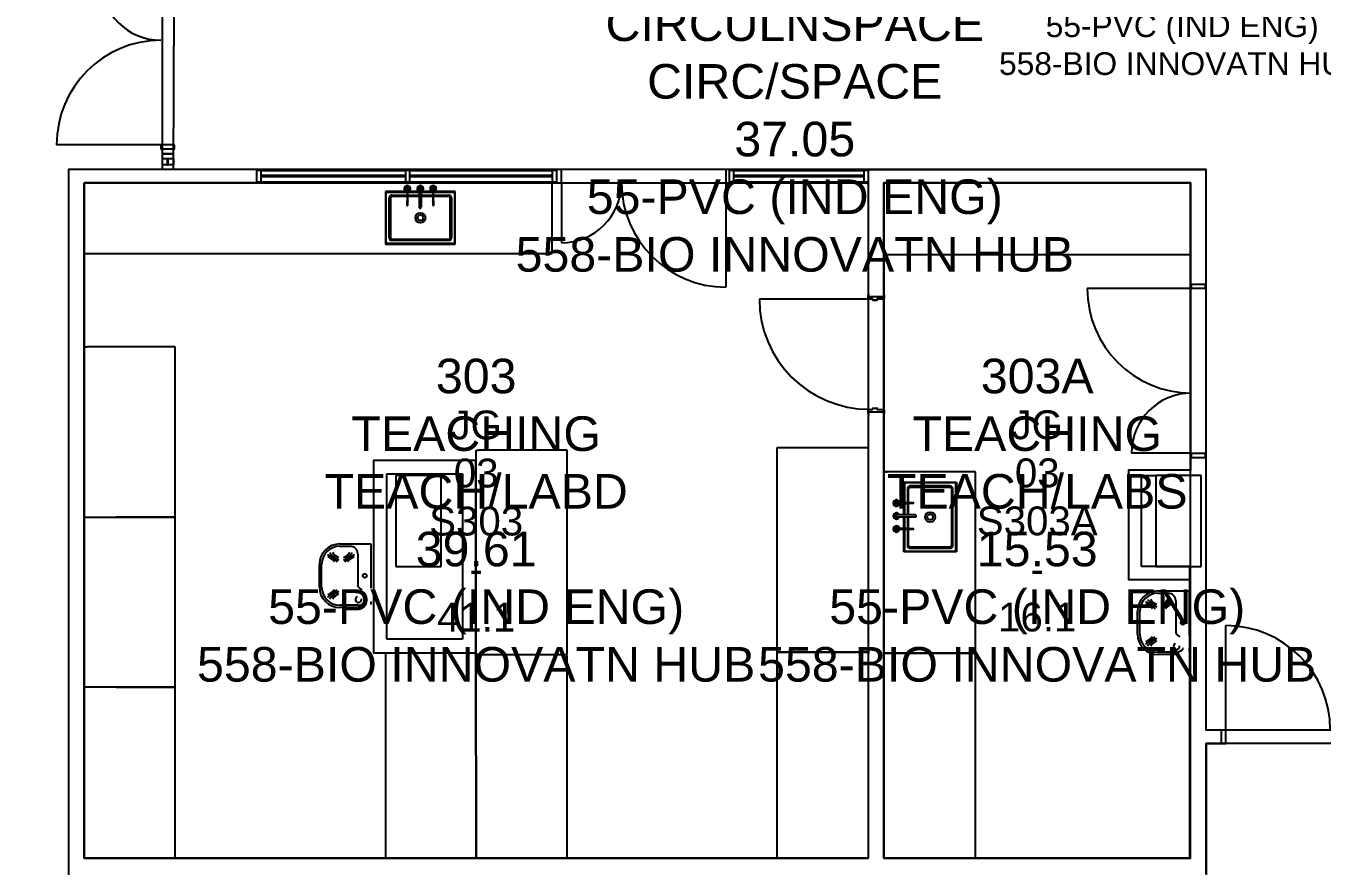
# Model space of a CAD drawing. Extents: x 15525 to 50715, y -3252 to 56414.
# Drawn here: x 29405 to 40829, y 35362 to 42765 of the extents above; entities that cross this region are included whole.
import ezdxf

# ---------------------------------------------------------------- set-up
doc = ezdxf.new("R2010")
doc.units = 0
doc.header["$MEASUREMENT"] = 0
for name, color, linetype in [('A-Column__Concrete', 7, 'CONTINUOUS'), ('A-Door', 252, 'CONTINUOUS'), ('A-Furniture', 252, 'CONTINUOUS'), ('A-Wall__Brick', 7, 'CONTINUOUS'), ('A-Window', 7, 'CONTINUOUS'), ('H-Fixtures__Sink', 252, 'CONTINUOUS'), ('RM$', 7, 'CONTINUOUS'), ('RM$TXT', 4, 'CONTINUOUS'), ('SU$', 12, 'CONTINUOUS'), ('SU$TXT', 12, 'CONTINUOUS')]:
    doc.layers.add(name, color=color, linetype=linetype)
doc.styles.add('Arial', font='arial.ttf')

msp = doc.modelspace()

# ---------------------------------------------------------------- hatches: boundary and pattern name
at = {"layer": 'A-Door'}
h = msp.add_hatch(color=256, dxfattribs=at)
h.paths.add_polyline_path([(36968, 40395), (36967, 40395), (36968, 40365)])
h.paths.add_polyline_path([(36968, 39379), (36967, 39379), (36968, 39349)])
h.paths.add_polyline_path([(36963, 40360), (36963, 40361), (36909, 40360)])
h.paths.add_polyline_path([(36963, 39383), (36963, 39384), (36909, 39383)])
h.paths.add_polyline_path([(36904, 40348), (36904, 40349), (36870, 40348)])
h.paths.add_polyline_path([(36865, 39383), (36865, 39384), (36833, 39383)])
h.paths.add_polyline_path([(36865, 40360), (36865, 40361), (36833, 40360)])
h.paths.add_polyline_path([(36829, 40395), (36828, 40395), (36829, 40365)])
h.paths.add_polyline_path([(36829, 39379), (36828, 39379), (36829, 39349)])

# ---------------------------------------------------------------- linework, layer by layer
at = {"layer": 'A-Column__Concrete'}
for p, q in [((33064, 38802), (32664, 38802)), ((32664, 38802), (32664, 38002)), ((33064, 38002), (33064, 38802)), ((39764, 38802), (39364, 38802)), ((39364, 38802), (39364, 38002)), ((39764, 38002), (39764, 38802)), ((32664, 38002), (33064, 38002)), ((39364, 38002), (39764, 38002))]:
    msp.add_line(p, q, dxfattribs=at)
at = {"layer": 'A-Door'}
for p, q in [((30595, 41718), (29675, 41718)), ((30713, 41718), (30595, 41718)), ((30595, 41718), (30595, 41678)), ((30713, 41678), (30713, 41718)), ((30595, 41678), (30604, 41678)), ((30704, 41678), (30713, 41678)), ((34124, 41501), (34084, 41501)), ((34084, 41501), (34084, 41492)), ((34124, 41383), (34124, 41501)), ((35574, 41501), (35574, 41383)), ((35614, 41501), (35574, 41501)), ((35614, 41492), (35614, 41501)), ((34084, 41392), (34084, 41383)), ((34084, 41383), (34124, 41383)), ((34124, 41383), (34124, 40853)), ((35574, 41383), (35574, 40463)), ((35574, 41383), (35614, 41383)), ((35614, 41383), (35614, 41392)), ((39679, 40450), (38759, 40450)), ((39679, 40450), (39679, 40490)), ((39797, 40450), (39679, 40450)), ((39797, 40490), (39797, 40450)), ((36839, 40357), (35869, 40357)), ((36828, 40365), (36828, 40395)), ((36829, 40395), (36829, 40365)), ((36833, 40400), (36839, 40400)), ((36839, 40399), (36833, 40399)), ((36833, 40361), (36865, 40361)), ((36865, 40360), (36833, 40360)), ((36867, 40351), (36867, 40358)), ((36868, 40358), (36868, 40351)), ((36870, 40349), (36904, 40349)), ((36904, 40348), (36870, 40348)), ((36905, 40351), (36905, 40358)), ((36906, 40358), (36906, 40351)), ((36909, 40361), (36963, 40361)), ((36963, 40360), (36909, 40360)), ((36957, 40400), (36963, 40400)), ((36963, 40399), (36957, 40399)), ((36967, 40365), (36967, 40395)), ((36968, 40395), (36968, 40365)), ((36828, 39349), (36828, 39379)), ((36829, 39379), (36829, 39349)), ((36833, 39384), (36865, 39384)), ((36865, 39383), (36833, 39383)), ((36833, 39345), (36839, 39345)), ((36839, 39344), (36833, 39344)), ((36867, 39387), (36867, 39394)), ((36868, 39394), (36868, 39387)), ((36870, 39396), (36904, 39396)), ((36904, 39395), (36870, 39395)), ((36905, 39387), (36905, 39394)), ((36906, 39394), (36906, 39387)), ((36909, 39384), (36963, 39384)), ((36963, 39383), (36909, 39383)), ((36957, 39345), (36963, 39345)), ((36963, 39344), (36957, 39344)), ((36967, 39349), (36967, 39379)), ((36968, 39379), (36968, 39349)), ((39679, 39000), (39149, 39000)), ((39679, 39000), (39797, 39000)), ((39679, 38960), (39679, 39000)), ((39797, 39000), (39797, 38960)), ((39981, 36561), (39981, 37481)), ((39981, 36561), (39941, 36561)), ((39981, 36443), (39981, 36561)), ((39941, 36443), (39981, 36443))]:
    msp.add_line(p, q, dxfattribs=at)
at = {"layer": 'A-Door', "color": 252}
for centre, radius, start, end in [((30595, 43168), 530, 180, 270), ((30595, 41718), 920, 90, 180), ((34124, 41383), 530, 270, 0), ((35574, 41383), 920, 180, 270), ((39679, 40450), 920, 180, 270), ((36839, 40357), 970, 180, 270), ((39679, 39000), 530, 90, 180), ((39981, 36561), 920, 0, 90)]:
    msp.add_arc(centre, radius, start, end, dxfattribs=at)
at = {"layer": 'A-Door'}
for centre, radius, start, end in [((36833, 40395), 5, 90, 180), ((36833, 40365), 5, 180, 270), ((36833, 40395), 4, 90, 180), ((36833, 40365), 4, 180, 270), ((36865, 40358), 3.5, 0, 90), ((36865, 40358), 2.5, 0, 90), ((36870, 40351), 2.5, 180, 270), ((36870, 40351), 1.5, 180, 270), ((36904, 40351), 2.5, 270, 0), ((36904, 40351), 1.5, 270, 0), ((36909, 40358), 3.5, 90, 180), ((36909, 40358), 2.5, 90, 180), ((36963, 40395), 5, 0, 90), ((36963, 40395), 4, 0, 90), ((36963, 40365), 5, 270, 0), ((36963, 40365), 4, 270, 0), ((36833, 39379), 5, 90, 180), ((36833, 39349), 5, 180, 270), ((36833, 39379), 4, 90, 180), ((36833, 39349), 4, 180, 270), ((36865, 39387), 2.5, 270, 0), ((36865, 39387), 3.5, 270, 0), ((36870, 39394), 2.5, 90, 180), ((36870, 39394), 1.5, 90, 180), ((36904, 39394), 2.5, 0, 90), ((36904, 39394), 1.5, 0, 90), ((36909, 39387), 3.5, 180, 270), ((36909, 39387), 2.5, 180, 270), ((36963, 39379), 5, 0, 90), ((36963, 39379), 4, 0, 90), ((36963, 39349), 4, 270, 0), ((36963, 39349), 5, 270, 0)]:
    msp.add_arc(centre, radius, start, end, dxfattribs=at)
at = {"layer": 'A-Furniture'}
for p, q in [((34044, 40759), (34044, 41383)), ((29918, 40759), (34044, 40759)), ((36967, 40752), (39679, 40752)), ((29920, 39937), (29940, 39937)), ((30720, 39937), (29940, 39937)), ((30720, 38437), (30720, 39937)), ((33374, 39027), (33394, 39027)), ((33374, 37227), (33374, 39027)), ((34174, 39027), (33394, 39027)), ((34174, 37227), (34174, 39027)), ((36829, 39047), (36024, 39047)), ((36024, 39047), (36024, 37247)), ((37774, 38837), (36967, 38837)), ((36974, 38837), (36994, 38837)), ((37774, 37237), (37774, 38837)), ((29918, 38437), (30720, 38437)), ((30720, 38437), (30203, 38437)), ((30720, 35431), (30720, 38437)), ((36024, 37247), (36839, 37247)), ((36839, 37247), (36024, 37247)), ((36024, 37247), (36024, 35431)), ((32574, 37237), (32574, 35431)), ((33354, 37237), (32574, 37237)), ((33354, 37237), (33374, 37237)), ((33374, 37237), (33374, 37051)), ((33394, 37227), (33374, 37227)), ((33374, 35431), (33374, 37217)), ((33394, 37227), (34174, 37227)), ((34174, 35431), (34174, 37217)), ((36967, 37237), (37774, 37237)), ((37774, 37237), (36967, 37237)), ((37774, 35437), (37774, 37237)), ((30718, 36937), (29918, 36937)), ((30203, 36937), (30720, 36937))]:
    msp.add_line(p, q, dxfattribs=at)
at = {"layer": 'A-Wall__Brick'}
for p, q in [((31439, 41501), (29780, 41501)), ((29780, 41501), (29780, 35293)), ((31439, 41383), (31439, 41501)), ((36829, 41501), (36829, 40382)), ((36829, 41501), (39807, 41501)), ((39807, 40490), (39807, 41501)), ((29918, 41383), (29918, 35431)), ((31439, 41383), (29918, 41383)), ((36967, 41383), (39669, 41383)), ((36967, 41383), (36967, 40382)), ((39669, 40490), (39669, 41383)), ((39669, 40490), (39679, 40490)), ((39679, 40490), (39797, 40490)), ((39797, 40490), (39807, 40490)), ((36829, 40382), (36839, 40382)), ((36839, 40382), (36957, 40382)), ((36957, 40382), (36967, 40382)), ((36839, 39362), (36829, 39362)), ((36829, 39362), (36829, 35431)), ((36957, 39362), (36839, 39362)), ((36967, 39362), (36957, 39362)), ((36967, 39362), (36967, 35431)), ((39679, 38960), (39669, 38960)), ((39669, 38850), (39669, 38960)), ((39807, 38960), (39679, 38960)), ((39807, 38960), (39797, 38960)), ((39807, 36561), (39807, 38960)), ((32469, 38937), (32469, 37242)), ((33370, 38937), (32469, 38937)), ((33370, 37242), (33370, 38937)), ((39122, 38850), (39122, 37887)), ((39669, 38850), (39122, 38850)), ((32587, 37360), (32587, 38819)), ((32587, 38819), (33252, 38819)), ((33252, 38819), (33252, 37360)), ((39237, 38002), (39237, 38802)), ((39237, 38802), (39364, 38802)), ((39659, 38002), (39237, 38002)), ((39659, 38002), (39659, 35431)), ((39122, 37887), (39659, 37887)), ((33252, 37360), (32587, 37360)), ((32469, 37242), (33370, 37242)), ((39941, 36561), (39807, 36561)), ((39941, 36443), (39941, 36561)), ((39807, 36443), (39941, 36443)), ((39807, 35293), (39807, 36443)), ((29918, 35431), (36829, 35431)), ((36967, 35431), (39659, 35431))]:
    msp.add_line(p, q, dxfattribs=at)
at = {"layer": 'A-Window', "extrusion": (0, 0, -1)}
for p, q in [((30704, 41678), (30604, 41678)), ((30604, 41678), (30604, 41638)), ((30704, 41638), (30604, 41638)), ((30604, 41638), (30604, 41598)), ((30604, 41638), (30704, 41638)), ((30604, 41598), (30704, 41598)), ((30704, 41638), (30704, 41678)), ((30704, 41598), (30704, 41638)), ((31479, 41492), (31439, 41492)), ((31479, 41392), (31479, 41492)), ((32789, 41492), (32749, 41492)), ((32749, 41492), (32749, 41392)), ((32789, 41392), (32789, 41492)), ((35644, 41492), (35604, 41492)), ((35604, 41492), (35604, 41392)), ((35644, 41392), (35644, 41492)), ((31439, 41392), (31479, 41392)), ((32749, 41392), (32789, 41392)), ((35604, 41392), (35644, 41392))]:
    msp.add_line(p, q, dxfattribs=at)
at = {"layer": 'A-Window'}
for p, q in [((30604, 41598), (30604, 41541)), ((30649, 41598), (30649, 41541)), ((30659, 41541), (30659, 41598)), ((30704, 41598), (30704, 41541)), ((30704, 41541), (30604, 41541)), ((30604, 41541), (30604, 41501)), ((30649, 41541), (30659, 41541)), ((30704, 41501), (30704, 41541)), ((31439, 41501), (34084, 41501)), ((31479, 41492), (32749, 41492)), ((32789, 41492), (34044, 41492)), ((34084, 41492), (34044, 41492)), ((34044, 41492), (34044, 41392)), ((34084, 41392), (34084, 41492)), ((35604, 41501), (36829, 41501)), ((35644, 41492), (36789, 41492)), ((36829, 41492), (36789, 41492)), ((36789, 41492), (36789, 41392)), ((34084, 41383), (31439, 41383)), ((32749, 41447), (31479, 41447)), ((31479, 41447), (31479, 41437)), ((31479, 41437), (32749, 41437)), ((31479, 41392), (32749, 41392)), ((32749, 41437), (32749, 41447)), ((34044, 41447), (32789, 41447)), ((32789, 41447), (32789, 41437)), ((32789, 41437), (34044, 41437)), ((32789, 41392), (34044, 41392)), ((34044, 41437), (34044, 41447)), ((34044, 41392), (34084, 41392)), ((35604, 41383), (36829, 41383)), ((36789, 41447), (35644, 41447)), ((35644, 41447), (35644, 41437)), ((35644, 41437), (36789, 41437)), ((35644, 41392), (36789, 41392)), ((36789, 41437), (36789, 41447)), ((36789, 41392), (36829, 41392))]:
    msp.add_line(p, q, dxfattribs=at)
at = {"layer": 'H-Fixtures__Sink'}
for p, q in [((32765, 41306), (32574, 41306)), ((32574, 41306), (32574, 40841)), ((32580, 40847), (32580, 41300)), ((32580, 41300), (32765, 41300)), ((32606, 40899), (32606, 41249)), ((32617, 41249), (32617, 40899)), ((32631, 41274), (32870, 41274)), ((32874, 41263), (32631, 41263)), ((32764, 41312), (32764, 41224)), ((32870, 41306), (32769, 41306)), ((32769, 41300), (32870, 41300)), ((32770, 41224), (32770, 41312)), ((33131, 41263), (32889, 41263)), ((32993, 41306), (32890, 41306)), ((32890, 41300), (32993, 41300)), ((32890, 41274), (33131, 41274)), ((32992, 41310), (32992, 41224)), ((33189, 41306), (32997, 41306)), ((32997, 41300), (33183, 41300)), ((32998, 41224), (32998, 41310)), ((33145, 40899), (33145, 41249)), ((33156, 41249), (33156, 40899)), ((33183, 41300), (33183, 40847)), ((33189, 40841), (33189, 41306)), ((32764, 41224), (32764, 41223)), ((32764, 41224), (32764, 41223)), ((32764, 41223), (32764, 41221)), ((32764, 41223), (32764, 41221)), ((32764, 41221), (32766, 41181)), ((32765, 41223), (32768, 41223)), ((32768, 41184), (32766, 41184)), ((32766, 41181), (32768, 41181)), ((32768, 41181), (32770, 41221)), ((32770, 41223), (32770, 41224)), ((32770, 41223), (32770, 41224)), ((32770, 41221), (32770, 41223)), ((32770, 41221), (32770, 41223)), ((32992, 41224), (32992, 41223)), ((32992, 41224), (32992, 41223)), ((32992, 41223), (32992, 41221)), ((32992, 41223), (32992, 41221)), ((32992, 41221), (32993, 41181)), ((32993, 41223), (32996, 41223)), ((32993, 41181), (32996, 41181)), ((32996, 41184), (32994, 41184)), ((32996, 41181), (32998, 41221)), ((32998, 41223), (32998, 41224)), ((32998, 41223), (32998, 41224)), ((32998, 41221), (32998, 41223)), ((32998, 41221), (32998, 41223)), ((32574, 40841), (33189, 40841)), ((33183, 40847), (32580, 40847)), ((32631, 40885), (33131, 40885)), ((33131, 40874), (32631, 40874)), ((37141, 38745), (37606, 38745)), ((37141, 38455), (37141, 38745)), ((37600, 38739), (37147, 38739)), ((37147, 38739), (37147, 38561)), ((37600, 38136), (37600, 38739)), ((37606, 38745), (37606, 38130)), ((37174, 38687), (37174, 38563)), ((37184, 38456), (37184, 38687)), ((37549, 38712), (37199, 38712)), ((37199, 38701), (37548, 38701)), ((37563, 38687), (37563, 38187)), ((37574, 38187), (37574, 38687)), ((37184, 38564), (37098, 38564)), ((37098, 38558), (37184, 38558)), ((37147, 38560), (37147, 38456)), ((37174, 38559), (37174, 38455)), ((37185, 38564), (37184, 38564)), ((37185, 38564), (37184, 38564)), ((37184, 38558), (37185, 38558)), ((37184, 38558), (37185, 38558)), ((37187, 38564), (37185, 38564)), ((37187, 38564), (37185, 38564)), ((37185, 38559), (37185, 38562)), ((37185, 38558), (37187, 38558)), ((37185, 38558), (37187, 38558)), ((37227, 38562), (37187, 38564)), ((37187, 38558), (37227, 38559)), ((37224, 38562), (37224, 38560)), ((37227, 38559), (37227, 38562)), ((37141, 38130), (37141, 38440)), ((37147, 38440), (37147, 38334)), ((37174, 38438), (37174, 38335)), ((37184, 38187), (37184, 38438)), ((37184, 38336), (37096, 38336)), ((37096, 38330), (37184, 38330)), ((37147, 38332), (37147, 38136)), ((37174, 38331), (37174, 38187)), ((37185, 38336), (37184, 38336)), ((37185, 38336), (37184, 38336)), ((37184, 38330), (37185, 38330)), ((37184, 38330), (37185, 38330)), ((37187, 38336), (37185, 38336)), ((37187, 38336), (37185, 38336)), ((37185, 38331), (37185, 38334)), ((37185, 38330), (37187, 38330)), ((37185, 38330), (37187, 38330)), ((37227, 38334), (37187, 38336)), ((37187, 38330), (37227, 38332)), ((37224, 38334), (37224, 38332)), ((37227, 38332), (37227, 38334)), ((32171, 38200), (32446, 38200)), ((32171, 38180), (32262, 38180)), ((32446, 38200), (32446, 37812)), ((37548, 38173), (37199, 38173)), ((37199, 38162), (37549, 38162)), ((32329, 38113), (32329, 37840)), ((37606, 38130), (37141, 38130)), ((37147, 38136), (37600, 38136)), ((31991, 37820), (31991, 38020)), ((32011, 37820), (32011, 38020)), ((32345, 37812), (32366, 37797)), ((39381, 37786), (39656, 37786)), ((39381, 37766), (39472, 37766)), ((39539, 37699), (39539, 37426)), ((39656, 37786), (39656, 37398)), ((32334, 37660), (32171, 37660)), ((32355, 37640), (32171, 37640)), ((32446, 37693), (32446, 37667)), ((39201, 37406), (39201, 37606)), ((39221, 37406), (39221, 37606)), ((39555, 37398), (39576, 37383)), ((39544, 37246), (39381, 37246)), ((39656, 37279), (39656, 37253)), ((39565, 37226), (39381, 37226))]:
    msp.add_line(p, q, dxfattribs=at)
at = {"layer": 'H-Fixtures__Sink', "flags": 128}
for points in [[(32872, 41331), (32872, 41331), (32872, 41331), (32872, 41331), (32872, 41330), (32872, 41330), (32872, 41329), (32872, 41328), (32872, 41327), (32872, 41326), (32872, 41325), (32872, 41324), (32872, 41322), (32872, 41321), (32872, 41319), (32872, 41317), (32872, 41315), (32872, 41313), (32872, 41311), (32872, 41309), (32872, 41306), (32872, 41304), (32872, 41302), (32872, 41299), (32872, 41296), (32872, 41294), (32872, 41291), (32872, 41288), (32872, 41285), (32872, 41282), (32872, 41279), (32872, 41276), (32872, 41273), (32872, 41269), (32872, 41266), (32872, 41263), (32872, 41260), (32872, 41256), (32872, 41253), (32872, 41250), (32872, 41247), (32872, 41243), (32872, 41240), (32872, 41237), (32872, 41233), (32872, 41230), (32872, 41227), (32872, 41224), (32872, 41221), (32872, 41218), (32872, 41215), (32872, 41212), (32872, 41209), (32872, 41206), (32872, 41203), (32872, 41200), (32872, 41198), (32872, 41195), (32872, 41193), (32872, 41190), (32872, 41188), (32872, 41186), (32872, 41184), (32872, 41182), (32872, 41180), (32872, 41178), (32872, 41177), (32872, 41175), (32872, 41174), (32872, 41172), (32872, 41171), (32872, 41170), (32872, 41169), (32872, 41168), (32872, 41168), (32872, 41167), (32872, 41167), (32872, 41167), (32872, 41166), (32872, 41166)], [(32891, 41166), (32891, 41167), (32891, 41167), (32891, 41167), (32891, 41167), (32891, 41168), (32891, 41169), (32891, 41170), (32891, 41171), (32891, 41172), (32891, 41173), (32891, 41174), (32891, 41176), (32891, 41177), (32891, 41179), (32891, 41181), (32891, 41183), (32891, 41185), (32891, 41187), (32891, 41189), (32891, 41191), (32891, 41194), (32891, 41196), (32891, 41199), (32891, 41202), (32891, 41204), (32891, 41207), (32891, 41210), (32891, 41213), (32891, 41216), (32891, 41219), (32891, 41222), (32891, 41225), (32891, 41228), (32891, 41232), (32891, 41235), (32891, 41238), (32891, 41241), (32891, 41245), (32891, 41248), (32891, 41251), (32891, 41255), (32891, 41258), (32891, 41261), (32891, 41264), (32891, 41268), (32891, 41271), (32891, 41274), (32891, 41277), (32891, 41280), (32891, 41283), (32891, 41286), (32891, 41289), (32891, 41292), (32891, 41295), (32891, 41297), (32891, 41300), (32891, 41303), (32891, 41305), (32891, 41308), (32891, 41310), (32891, 41312), (32891, 41314), (32891, 41316), (32891, 41318), (32891, 41320), (32891, 41321), (32891, 41323), (32891, 41324), (32891, 41326), (32891, 41327), (32891, 41328), (32891, 41329), (32891, 41329), (32891, 41330), (32891, 41331), (32891, 41331), (32891, 41331), (32891, 41331), (32891, 41331)], [(37242, 38457), (37242, 38457), (37241, 38457), (37241, 38457), (37241, 38457), (37240, 38457), (37239, 38457), (37238, 38457), (37237, 38457), (37236, 38457), (37235, 38457), (37234, 38457), (37232, 38457), (37231, 38457), (37229, 38457), (37227, 38457), (37225, 38457), (37223, 38457), (37221, 38457), (37219, 38457), (37217, 38457), (37214, 38457), (37212, 38457), (37209, 38457), (37206, 38457), (37204, 38457), (37201, 38457), (37198, 38457), (37195, 38457), (37192, 38457), (37189, 38457), (37186, 38457), (37183, 38457), (37180, 38457), (37176, 38457), (37173, 38457), (37170, 38457), (37167, 38457), (37163, 38457), (37160, 38457), (37157, 38457), (37153, 38457), (37150, 38457), (37147, 38457), (37144, 38457), (37140, 38457), (37137, 38457), (37134, 38457), (37131, 38457), (37128, 38457), (37125, 38457), (37122, 38457), (37119, 38457), (37116, 38457), (37113, 38457), (37111, 38457), (37108, 38457), (37105, 38457), (37103, 38457), (37101, 38457), (37098, 38457), (37096, 38457), (37094, 38457), (37092, 38457), (37090, 38457), (37088, 38457), (37087, 38457), (37085, 38457), (37084, 38457), (37083, 38457), (37081, 38457), (37080, 38457), (37079, 38457), (37079, 38457), (37078, 38457), (37077, 38457), (37077, 38457), (37077, 38457), (37077, 38457), (37077, 38457)], [(37077, 38438), (37077, 38438), (37077, 38438), (37077, 38438), (37078, 38438), (37078, 38438), (37079, 38438), (37080, 38438), (37081, 38438), (37082, 38438), (37083, 38438), (37084, 38438), (37086, 38438), (37088, 38438), (37089, 38438), (37091, 38438), (37093, 38438), (37095, 38438), (37097, 38438), (37099, 38438), (37102, 38438), (37104, 38438), (37107, 38438), (37109, 38438), (37112, 38438), (37115, 38438), (37117, 38438), (37120, 38438), (37123, 38438), (37126, 38438), (37129, 38438), (37132, 38438), (37135, 38438), (37139, 38438), (37142, 38438), (37145, 38438), (37148, 38438), (37152, 38438), (37155, 38438), (37158, 38438), (37162, 38438), (37165, 38438), (37168, 38438), (37171, 38438), (37175, 38438), (37178, 38438), (37181, 38438), (37184, 38438), (37187, 38438), (37190, 38438), (37193, 38438), (37196, 38438), (37199, 38438), (37202, 38438), (37205, 38438), (37208, 38438), (37210, 38438), (37213, 38438), (37215, 38438), (37218, 38438), (37220, 38438), (37222, 38438), (37224, 38438), (37226, 38438), (37228, 38438), (37230, 38438), (37231, 38438), (37233, 38438), (37234, 38438), (37236, 38438), (37237, 38438), (37238, 38438), (37239, 38438), (37240, 38438), (37240, 38438), (37241, 38438), (37241, 38438), (37241, 38438), (37242, 38438), (37242, 38438)]]:
    msp.add_lwpolyline(points, dxfattribs=at)
at = {"layer": 'H-Fixtures__Sink'}
for centre, radius in [((32881, 41074), 44.2), ((32881, 41074), 25), ((37374, 38437), 44.2), ((37374, 38437), 25), ((32391, 37920), 17.5), ((39601, 37506), 17.5)]:
    msp.add_circle(centre, radius, dxfattribs=at)
for centre, radius, start, end in [((32766, 41331), 28, 0, 180), ((32881, 41331), 28, 0, 180), ((32994, 41331), 28, 0, 180), ((32631, 41249), 25, 90, 180), ((32631, 41249), 14.4, 90, 180), ((32766, 41331), 28, 180, 240), ((32766, 41331), 20, 0, 180), ((32766, 41331), 20, 180, 0), ((32766, 41331), 8, 0, 180), ((32766, 41331), 8, 0, 180), ((32766, 41331), 8, 180, 0), ((32766, 41331), 8, 180, 0), ((32766, 41331), 28, 300, 0), ((32881, 41331), 28, 180, 240), ((32881, 41331), 17, 0, 180), ((32881, 41331), 17, 180, 240), ((32881, 41331), 9.5, 165, 180), ((32881, 41331), 9.5, 90, 150), ((32881, 41331), 9.5, 30, 90), ((32881, 41331), 9.5, 0, 15), ((32881, 41331), 17, 303.8054, 0), ((32881, 41331), 28, 300, 0), ((32994, 41331), 28, 180, 240), ((32994, 41331), 20, 0, 180), ((32994, 41331), 20, 180, 0), ((32995, 41331), 8, 0, 180), ((32995, 41331), 8, 0, 180), ((32995, 41331), 8, 180, 0), ((32995, 41331), 8, 180, 0), ((32994, 41331), 28, 300, 0), ((33131, 41249), 25, 0, 90), ((33131, 41249), 14.4, 0, 90), ((32881, 41166), 9.5, 165, 195), ((32881, 41166), 9.5, 210, 270), ((32881, 41166), 9.5, 270, 330), ((32881, 41166), 9.5, 345, 0), ((32631, 40899), 25, 180, 270), ((32631, 40899), 14.4, 180, 270), ((33131, 40899), 25, 270, 0), ((33131, 40899), 14.4, 270, 0), ((37199, 38687), 25, 90, 180), ((37199, 38687), 14.4, 90, 180), ((37548, 38687), 14.4, 0, 90), ((37549, 38687), 25, 0, 90), ((37077, 38560), 28, 90, 270), ((37077, 38560), 20, 90, 270), ((37077, 38561), 8, 90, 270), ((37077, 38561), 8, 90, 270), ((37077, 38560), 28, 6.1778, 90), ((37077, 38560), 20, 270, 90), ((37077, 38561), 8, 270, 90), ((37077, 38561), 8, 270, 90), ((37077, 38560), 28, 270, 357.2547), ((37077, 38447), 28, 90, 270), ((37077, 38447), 17, 90, 270), ((37077, 38447), 9.5, 120, 180), ((37077, 38447), 9.5, 180, 240), ((37077, 38447), 9.5, 90, 105), ((37077, 38447), 9.5, 255, 270), ((37077, 38447), 28, 19.568, 90), ((37077, 38447), 17, 33.8054, 90), ((37077, 38447), 28, 270, 340.159), ((37077, 38447), 17, 270, 326.1946), ((37242, 38447), 9.5, 255, 285), ((37242, 38447), 9.5, 75, 90), ((37242, 38447), 9.5, 0, 60), ((37242, 38447), 9.5, 300, 0), ((37077, 38332), 28, 90, 270), ((37077, 38332), 20, 90, 270), ((37077, 38332), 8, 90, 270), ((37077, 38332), 8, 90, 270), ((37077, 38332), 28, 5.8673, 90), ((37077, 38332), 20, 270, 90), ((37077, 38332), 8, 270, 90), ((37077, 38332), 8, 270, 90), ((37077, 38332), 28, 270, 357.4319), ((32171, 38020), 180, 90, 180), ((32171, 38020), 160, 90, 180), ((32262, 38113), 66.9, 0, 90), ((37199, 38187), 25, 180, 270), ((37199, 38187), 14.4, 180, 270), ((37548, 38187), 14.4, 270, 0), ((37549, 38187), 25, 270, 0), ((31944, 37867), 267, 40.6252, 63.3748), ((32017, 37959), 136, 37.8147, 68.5957), ((32289, 38292), 267, 218.6252, 241.3748), ((32219, 38202), 136, 213.4043, 244.1853), ((32075, 38292), 267, 298.6252, 321.3748), ((32145, 38202), 136, 295.8147, 326.5957), ((32419, 37867), 267, 116.6252, 139.3748), ((32347, 37959), 136, 111.4043, 142.1853), ((32171, 37820), 180, 180, 270), ((32171, 37820), 160, 180, 270), ((32367, 37843), 38.7, 185.326, 234.3395), ((31944, 37973), 267, 296.6252, 319.3748), ((32017, 37881), 136, 291.4043, 322.1853), ((32289, 37548), 267, 118.6252, 141.3748), ((32219, 37638), 136, 115.8147, 146.5957), ((32336, 37710), 26.5, 108.7314, 270), ((32336, 37710), 26.5, 270, 13.3465), ((39381, 37606), 180, 90, 180), ((39381, 37606), 160, 90, 180), ((39499, 37879), 267, 218.6252, 241.3748), ((39429, 37788), 136, 213.4043, 244.1853), ((39285, 37879), 267, 298.6252, 321.3748), ((39355, 37788), 136, 295.8147, 326.5957), ((39472, 37699), 66.9, 0, 90), ((32334, 37732), 72.4, 270, 326.9454), ((32334, 37732), 72.4, 329.7807, 332.4038), ((39154, 37453), 267, 40.6252, 63.3748), ((39227, 37545), 136, 37.8147, 68.5957), ((39629, 37453), 267, 116.6252, 139.3748), ((39557, 37545), 136, 111.4043, 142.1853), ((39381, 37406), 180, 180, 270), ((39381, 37406), 160, 180, 270), ((39154, 37559), 267, 296.6252, 319.3748), ((39227, 37467), 136, 291.4043, 322.1853), ((39499, 37134), 267, 118.6252, 141.3748), ((39577, 37429), 38.7, 185.326, 234.3395), ((39429, 37224), 136, 115.8147, 146.5957), ((39546, 37296), 26.5, 108.7314, 270), ((39544, 37319), 72.4, 270, 326.9454), ((39546, 37296), 26.5, 270, 13.3465), ((39544, 37319), 72.4, 329.7807, 332.4038)]:
    msp.add_arc(centre, radius, start, end, dxfattribs=at)
for centre, major_axis, ratio, start_param, end_param in [((32767, 41224), (-3, 0), 0.422618, 4.712389, 7.330383), ((32767, 41224), (-3, 0), 0.422618, 4.712389, 7.330383), ((32767, 41224), (3, 0), 0.422618, 1.570796, 4.18879), ((32767, 41221), (-3.02, 0), 0.707107, 5.194039, 6.316246), ((32767, 41221), (-3, 0), 0.707107, 4.712389, 7.330383), ((32767, 41221), (-3, 0), 0.707107, 4.712389, 7.330383), ((32767, 41221), (-3.02, 0), 0.707107, 0.034952, 1.15905), ((32767, 41224), (-3, 0), 0.422618, 2.094395, 4.712389), ((32767, 41224), (-3, 0), 0.422618, 2.094395, 4.712389), ((32767, 41224), (-3, 0), 0.422618, 2.094395, 4.712389), ((32767, 41221), (-3, 0), 0.707107, 2.094395, 4.712389), ((32767, 41221), (-3, 0), 0.707107, 2.094395, 4.712389), ((32767, 41221), (-3.02, 0), 0.707107, 1.982543, 4.230739), ((32995, 41224), (-3, 0), 0.422618, 4.712389, 7.330383), ((32995, 41224), (-3, 0), 0.422618, 4.712389, 7.330383), ((32995, 41224), (3, 0), 0.422618, 1.570796, 4.18879), ((32995, 41221), (-3, 0), 0.707107, 4.712389, 7.330383), ((32995, 41221), (-3, 0), 0.707107, 4.712389, 7.330383), ((32995, 41221), (-3.02, 0), 0.707107, 5.194039, 6.316246), ((32995, 41221), (-3.02, 0), 0.707107, 0.034952, 1.15905), ((32995, 41224), (-3, 0), 0.422618, 2.094395, 4.712389), ((32995, 41224), (-3, 0), 0.422618, 2.094395, 4.712389), ((32995, 41224), (-3, 0), 0.422618, 2.094395, 4.712389), ((32995, 41221), (-3, 0), 0.707107, 2.094395, 4.712389), ((32995, 41221), (-3, 0), 0.707107, 2.094395, 4.712389), ((32995, 41221), (-3.02, 0), 0.707107, 1.982543, 4.230739), ((37184, 38561), (0, -3), 0.422618, 2.094395, 4.712389), ((37184, 38561), (0, -3), 0.422618, 2.094395, 4.712389), ((37184, 38561), (0, -3), 0.422618, 2.094395, 4.712389), ((37184, 38561), (0, -3), 0.422618, 4.712389, 7.330383), ((37184, 38561), (0, -3), 0.422618, 4.712389, 7.330383), ((37184, 38561), (0, 3), 0.422618, 1.570796, 4.18879), ((37187, 38561), (0, -3.02), 0.707107, 1.982543, 4.230739), ((37187, 38561), (0, -3), 0.707107, 2.094395, 4.712389), ((37187, 38561), (0, -3), 0.707107, 2.094395, 4.712389), ((37187, 38561), (0, -3), 0.707107, 4.712389, 7.330383), ((37187, 38561), (0, -3), 0.707107, 4.712389, 7.330383), ((37187, 38561), (0, -3.02), 0.707107, 5.194039, 6.316246), ((37187, 38561), (0, -3.02), 0.707107, 0.034952, 1.15905), ((37184, 38333), (0, -3), 0.422618, 2.094395, 4.712389), ((37184, 38333), (0, -3), 0.422618, 2.094395, 4.712389), ((37184, 38333), (0, -3), 0.422618, 2.094395, 4.712389), ((37184, 38333), (0, -3), 0.422618, 4.712389, 7.330383), ((37184, 38333), (0, -3), 0.422618, 4.712389, 7.330383), ((37184, 38333), (0, 3), 0.422618, 1.570796, 4.18879), ((37187, 38333), (0, -3.02), 0.707107, 1.982543, 4.230739), ((37187, 38333), (0, -3), 0.707107, 2.094395, 4.712389), ((37187, 38333), (0, -3), 0.707107, 2.094395, 4.712389), ((37187, 38333), (0, -3), 0.707107, 4.712389, 7.330383), ((37187, 38333), (0, -3), 0.707107, 4.712389, 7.330383), ((37187, 38333), (0, -3.02), 0.707107, 5.194039, 6.316246), ((37187, 38333), (0, -3.02), 0.707107, 0.034952, 1.15905)]:
    msp.add_ellipse(centre, major_axis=major_axis, ratio=ratio, start_param=start_param, end_param=end_param, dxfattribs=at)
for points, knots in [([(32765, 41221), (32765, 41221), (32764, 41222), (32764, 41222), (32764, 41223), (32764, 41223), (32764, 41224), (32765, 41224), (32765, 41224), (32766, 41224), (32766, 41224), (32767, 41224)], [0.1666667, 0.1666667, 0.1666667, 0.1666667, 0.3333333, 0.4166667, 0.5, 0.5833333, 0.6666667, 0.75, 0.8333333, 0.9166667, 1, 1, 1, 1]), ([(32765, 41221), (32765, 41221), (32764, 41222), (32764, 41222), (32764, 41223), (32764, 41223), (32764, 41224), (32765, 41224), (32765, 41224), (32766, 41224), (32766, 41224), (32767, 41224)], [0.1666667, 0.1666667, 0.1666667, 0.1666667, 0.3333333, 0.4166667, 0.5, 0.5833333, 0.6666667, 0.75, 0.8333333, 0.9166667, 1, 1, 1, 1]), ([(32767, 41224), (32767, 41224), (32768, 41224), (32769, 41224), (32770, 41223), (32770, 41223), (32770, 41222), (32769, 41222), (32769, 41221), (32768, 41221), (32768, 41221)], [0, 0, 0, 0, 0.1666667, 0.3333333, 0.4166667, 0.5, 0.5833333, 0.6666667, 0.75, 0.8333333, 0.8333333, 0.8333333, 0.8333333]), ([(32767, 41224), (32767, 41224), (32768, 41224), (32769, 41224), (32770, 41223), (32770, 41223), (32770, 41222), (32769, 41222), (32769, 41221), (32768, 41221), (32768, 41221)], [0, 0, 0, 0, 0.1666667, 0.3333333, 0.4166667, 0.5, 0.5833333, 0.6666667, 0.75, 0.8333333, 0.8333333, 0.8333333, 0.8333333]), ([(32993, 41221), (32993, 41221), (32992, 41222), (32992, 41222), (32992, 41223), (32992, 41223), (32992, 41224), (32993, 41224), (32993, 41224), (32994, 41224), (32994, 41224), (32995, 41224)], [0.1666667, 0.1666667, 0.1666667, 0.1666667, 0.3333333, 0.4166667, 0.5, 0.5833333, 0.6666667, 0.75, 0.8333333, 0.9166667, 1, 1, 1, 1]), ([(32993, 41221), (32993, 41221), (32992, 41222), (32992, 41222), (32992, 41223), (32992, 41223), (32992, 41224), (32993, 41224), (32993, 41224), (32994, 41224), (32994, 41224), (32995, 41224)], [0.1666667, 0.1666667, 0.1666667, 0.1666667, 0.3333333, 0.4166667, 0.5, 0.5833333, 0.6666667, 0.75, 0.8333333, 0.9166667, 1, 1, 1, 1]), ([(32995, 41224), (32995, 41224), (32996, 41224), (32997, 41224), (32998, 41223), (32998, 41223), (32998, 41222), (32997, 41222), (32997, 41221), (32996, 41221), (32996, 41221)], [0, 0, 0, 0, 0.1666667, 0.3333333, 0.4166667, 0.5, 0.5833333, 0.6666667, 0.75, 0.8333333, 0.8333333, 0.8333333, 0.8333333]), ([(32995, 41224), (32995, 41224), (32996, 41224), (32997, 41224), (32998, 41223), (32998, 41223), (32998, 41222), (32997, 41222), (32997, 41221), (32996, 41221), (32996, 41221)], [0, 0, 0, 0, 0.1666667, 0.3333333, 0.4166667, 0.5, 0.5833333, 0.6666667, 0.75, 0.8333333, 0.8333333, 0.8333333, 0.8333333]), ([(37184, 38561), (37184, 38561), (37184, 38562), (37184, 38563), (37185, 38564), (37185, 38564), (37186, 38564), (37186, 38563), (37187, 38563), (37187, 38562), (37187, 38562)], [0, 0, 0, 0, 0.1666667, 0.3333333, 0.4166667, 0.5, 0.5833333, 0.6666667, 0.75, 0.8333333, 0.8333333, 0.8333333, 0.8333333]), ([(37184, 38561), (37184, 38561), (37184, 38562), (37184, 38563), (37185, 38564), (37185, 38564), (37186, 38564), (37186, 38563), (37187, 38563), (37187, 38562), (37187, 38562)], [0, 0, 0, 0, 0.1666667, 0.3333333, 0.4166667, 0.5, 0.5833333, 0.6666667, 0.75, 0.8333333, 0.8333333, 0.8333333, 0.8333333]), ([(37187, 38559), (37187, 38559), (37186, 38558), (37186, 38558), (37185, 38558), (37185, 38558), (37185, 38558), (37184, 38559), (37184, 38559), (37184, 38560), (37184, 38560), (37184, 38561)], [0.1666667, 0.1666667, 0.1666667, 0.1666667, 0.3333333, 0.4166667, 0.5, 0.5833333, 0.6666667, 0.75, 0.8333333, 0.9166667, 1, 1, 1, 1]), ([(37187, 38559), (37187, 38559), (37186, 38558), (37186, 38558), (37185, 38558), (37185, 38558), (37185, 38558), (37184, 38559), (37184, 38559), (37184, 38560), (37184, 38560), (37184, 38561)], [0.1666667, 0.1666667, 0.1666667, 0.1666667, 0.3333333, 0.4166667, 0.5, 0.5833333, 0.6666667, 0.75, 0.8333333, 0.9166667, 1, 1, 1, 1]), ([(37184, 38333), (37184, 38333), (37184, 38334), (37184, 38335), (37185, 38336), (37185, 38336), (37186, 38336), (37186, 38335), (37187, 38335), (37187, 38334), (37187, 38334)], [0, 0, 0, 0, 0.1666667, 0.3333333, 0.4166667, 0.5, 0.5833333, 0.6666667, 0.75, 0.8333333, 0.8333333, 0.8333333, 0.8333333]), ([(37184, 38333), (37184, 38333), (37184, 38334), (37184, 38335), (37185, 38336), (37185, 38336), (37186, 38336), (37186, 38335), (37187, 38335), (37187, 38334), (37187, 38334)], [0, 0, 0, 0, 0.1666667, 0.3333333, 0.4166667, 0.5, 0.5833333, 0.6666667, 0.75, 0.8333333, 0.8333333, 0.8333333, 0.8333333]), ([(37187, 38331), (37187, 38331), (37186, 38330), (37186, 38330), (37185, 38330), (37185, 38330), (37185, 38330), (37184, 38331), (37184, 38331), (37184, 38332), (37184, 38332), (37184, 38333)], [0.1666667, 0.1666667, 0.1666667, 0.1666667, 0.3333333, 0.4166667, 0.5, 0.5833333, 0.6666667, 0.75, 0.8333333, 0.9166667, 1, 1, 1, 1]), ([(37187, 38331), (37187, 38331), (37186, 38330), (37186, 38330), (37185, 38330), (37185, 38330), (37185, 38330), (37184, 38331), (37184, 38331), (37184, 38332), (37184, 38332), (37184, 38333)], [0.1666667, 0.1666667, 0.1666667, 0.1666667, 0.3333333, 0.4166667, 0.5, 0.5833333, 0.6666667, 0.75, 0.8333333, 0.9166667, 1, 1, 1, 1])]:
    msp.add_open_spline(points, degree=3, knots=knots, dxfattribs=at)
for points in [[(32766, 41193), (32766, 41198), (32766, 41208), (32766, 41218), (32765, 41223)], [(32766, 41214), (32766, 41211), (32766, 41209), (32766, 41206)], [(32766, 41193), (32766, 41190), (32766, 41187), (32766, 41184)], [(32766, 41184), (32766, 41183), (32766, 41182), (32766, 41181), (32766, 41181), (32766, 41182), (32766, 41184), (32766, 41186), (32766, 41189), (32766, 41191), (32766, 41193), (32766, 41193)], [(32768, 41223), (32768, 41218), (32768, 41208), (32768, 41198), (32768, 41193)], [(32768, 41193), (32768, 41193), (32768, 41191), (32768, 41189), (32768, 41186), (32768, 41184), (32768, 41182), (32768, 41181), (32768, 41181), (32768, 41182), (32768, 41183), (32768, 41184)], [(32768, 41184), (32768, 41187), (32768, 41190), (32768, 41193)], [(32994, 41193), (32994, 41198), (32994, 41208), (32994, 41218), (32993, 41223)], [(32994, 41184), (32994, 41183), (32994, 41182), (32993, 41181), (32993, 41181), (32993, 41182), (32993, 41184), (32993, 41186), (32993, 41189), (32993, 41191), (32994, 41193), (32994, 41193)], [(32994, 41214), (32994, 41211), (32994, 41209), (32994, 41206)], [(32994, 41193), (32994, 41190), (32994, 41187), (32994, 41184)], [(32996, 41223), (32996, 41218), (32996, 41208), (32996, 41198), (32996, 41193)], [(32996, 41193), (32996, 41193), (32996, 41191), (32996, 41189), (32996, 41186), (32996, 41184), (32996, 41182), (32996, 41181), (32996, 41181), (32996, 41182), (32996, 41183), (32996, 41184)], [(32996, 41184), (32996, 41187), (32996, 41190), (32996, 41193)], [(37185, 38562), (37190, 38562), (37200, 38562), (37210, 38562), (37215, 38562)], [(37215, 38560), (37210, 38560), (37200, 38560), (37190, 38560), (37185, 38559)], [(37194, 38560), (37197, 38560), (37199, 38560), (37202, 38560)], [(37215, 38562), (37215, 38562), (37217, 38562), (37219, 38562), (37222, 38562), (37224, 38562), (37226, 38562), (37227, 38562), (37227, 38562), (37226, 38562), (37225, 38562), (37224, 38562)], [(37224, 38562), (37221, 38562), (37218, 38562), (37215, 38562)], [(37215, 38560), (37218, 38560), (37221, 38560), (37224, 38560)], [(37224, 38560), (37225, 38560), (37226, 38560), (37227, 38559), (37227, 38559), (37226, 38559), (37224, 38559), (37222, 38559), (37219, 38559), (37217, 38560), (37215, 38560), (37215, 38560)], [(37185, 38334), (37190, 38334), (37200, 38334), (37210, 38334), (37215, 38334)], [(37215, 38332), (37210, 38332), (37200, 38332), (37190, 38332), (37185, 38331)], [(37194, 38332), (37197, 38332), (37199, 38332), (37202, 38332)], [(37215, 38334), (37215, 38334), (37217, 38334), (37219, 38334), (37222, 38334), (37224, 38334), (37226, 38334), (37227, 38334), (37227, 38334), (37226, 38334), (37225, 38334), (37224, 38334)], [(37224, 38334), (37221, 38334), (37218, 38334), (37215, 38334)], [(37215, 38332), (37218, 38332), (37221, 38332), (37224, 38332)], [(37224, 38332), (37225, 38332), (37226, 38332), (37227, 38332), (37227, 38332), (37226, 38332), (37224, 38332), (37222, 38332), (37219, 38332), (37217, 38332), (37215, 38332), (37215, 38332)]]:
    msp.add_open_spline(points, degree=3, dxfattribs=at)
at = {"layer": 'RM$', "flags": 128}
for points in [[(30713, 43685), (33111, 43685), (33111, 43323), (38282, 43324), (38282, 43314), (39802, 43314), (39802, 44781), (40263, 44781), (40263, 44871), (40263, 44881), (39802, 44881), (39802, 45834), (40150, 45834), (40150, 47477), (41659, 47472), (41659, 36561), (39807, 36561), (39807, 41501), (30704, 41501)], [(29918, 41383), (36829, 41383), (36829, 35431), (33373, 35431), (33370, 37242), (33370, 37242), (33370, 38937), (32469, 38937), (32469, 37242), (33370, 37242), (33373, 35431), (29918, 35431)], [(36967, 41383), (39669, 41383), (39669, 38850), (39122, 38850), (39122, 37887), (39659, 37887), (39659, 35431), (36967, 35431)]]:
    msp.add_lwpolyline(points, close=True, dxfattribs=at)
for points in [[(28425, 46332), (30585, 46332), (30585, 43653), (30604, 43653), (30604, 41501), (29780, 41501), (29780, 28881), (29764, 28881), (29764, 28743), (30585, 28743), (30585, 26456), (29764, 26456), (29764, 26318), (29775, 26318), (29775, 19785)], [(41640, 36443), (39807, 36443), (39812, 31743), (32647, 31743), (31564, 31743), (31564, 28871), (31573, 28871), (31573, 28743), (30713, 28743), (30713, 26456), (31583, 26456), (31583, 23462)]]:
    msp.add_lwpolyline(points, dxfattribs=at)
at = {"layer": 'SU$'}
for points in [[(29918, 41383), (36829, 41383), (36829, 35431), (29918, 35431)], [(36967, 35431), (39669, 35431), (39669, 41383), (36967, 41383)]]:
    msp.add_lwpolyline(points, close=True, dxfattribs=at)

# ---------------------------------------------------------------- texts
at = {"layer": 'RM$TXT', "attachment_point": 8, "style": 'Arial'}
for s, insert, char_height in [('352C^M^JSERV/BUILD^M^JSERVBUI/RI^M^J.17^M^J55-PVC (IND ENG)^M^J558-BIO INNOVATN HUB^M^J', (39596, 42330), 200), ('352^M^JCIRCULNSPACE^M^JCIRC/SPACE^M^J37.05^M^J55-PVC (IND ENG)^M^J558-BIO INNOVATN HUB^M^J', (36181, 40595), 304.8), ('303^M^JTEACHING^M^JTEACH/LABD^M^J39.61^M^J55-PVC (IND ENG)^M^J558-BIO INNOVATN HUB^M^J', (33373, 36983), 304.8), ('303A^M^JTEACHING^M^JTEACH/LABS^M^J15.53^M^J55-PVC (IND ENG)^M^J558-BIO INNOVATN HUB^M^J', (38318, 36983), 304.8)]:
    msp.add_mtext(s, dxfattribs=dict(at, insert=insert, char_height=char_height))
at = {"layer": 'SU$TXT', "char_height": 254, "attachment_point": 8, "style": 'Arial'}
for s, insert in [('JG^M^J03^M^JS303^M^J-^M^J41.1^M^J', (33373, 37428)), ('JG^M^J03^M^JS303A^M^J-^M^J16.1^M^J', (38318, 37426))]:
    msp.add_mtext(s, dxfattribs=dict(at, insert=insert))

doc.saveas('drawing.dxf')
